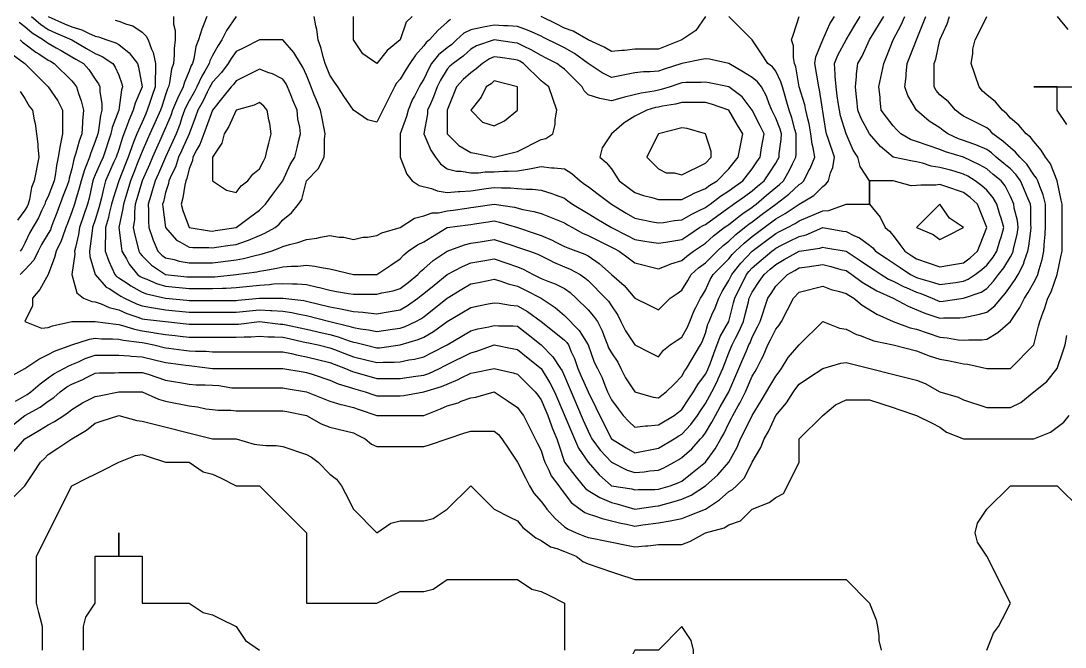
# Model space of a CAD drawing. Header units: inches. Extents: x 794995 to 811195, y 2485918 to 2508058.
# Drawn here: x 806900 to 808235, y 2502782 to 2503583 of the extents above; entities that cross this region are included whole.
import ezdxf

# ---------------------------------------------------------------- set-up
doc = ezdxf.new("R2010")
doc.units = ezdxf.units.IN
doc.header["$MEASUREMENT"] = 0
doc.layers.add('contour', color=7, linetype='Continuous')

msp = doc.modelspace()

# ---------------------------------------------------------------- linework, layer by layer
at = {"layer": 'contour'}
for points in [[(806886.1, 2503127.5), (806905.2, 2503138.4), (806923.2, 2503150.4), (806935.2, 2503156.4), (806943.2, 2503160.4), (806965.2, 2503168.4), (806987.7, 2503175.9), (806995.2, 2503176.9), (807003.2, 2503176.4), (807017.2, 2503176.4), (807025.2, 2503175.9), (807031.2, 2503174.4), (807051.4, 2503172.1), (807055.2, 2503171.4), (807057.8, 2503171), (807070.2, 2503168.4), (807085.2, 2503164.6), (807089.4, 2503164.1), (807108.5, 2503161.7), (807115.2, 2503160.9), (807123.2, 2503160.4), (807137.2, 2503160.4), (807145.2, 2503159.8), (807235.2, 2503159.8), (807246.1, 2503157.5), (807252.5, 2503155.7), (807265.2, 2503153.4), (807295.2, 2503145.9), (807300.6, 2503143.8), (807315.2, 2503138.4), (807322, 2503135.2), (807325.2, 2503134.1), (807345.2, 2503128.4), (807355.2, 2503125.5), (807385.2, 2503125.5), (807405.2, 2503128.4), (807415.2, 2503129.8), (807421.5, 2503132), (807435.2, 2503138.4), (807441.8, 2503141.7), (807445.2, 2503143.4), (807475.2, 2503158.4), (807483.2, 2503160.4), (807505.2, 2503168.4), (807530.2, 2503163.4), (807535.2, 2503162.4), (807548.5, 2503151.7), (807565.2, 2503138.4), (807576.6, 2503119.8), (807582.3, 2503108.4), (807586.2, 2503099.4), (807604.2, 2503057.4), (807608, 2503048.4), (807613.2, 2503036.4), (807625.2, 2503018.4), (807639.3, 2503002.5), (807655.2, 2502988.4), (807681.2, 2502984.4), (807685.2, 2502983.4), (807689.8, 2502983.7), (807710.5, 2502983.7), (807715.2, 2502984.1), (807730.2, 2502988.4), (807741.2, 2502992.4), (807745.2, 2502994.4), (807758.5, 2503005), (807775.2, 2503018.4), (807787.8, 2503035.7), (807795.2, 2503048.4), (807798.8, 2503054.7), (807805.2, 2503068.4), (807808.5, 2503075), (807810.2, 2503078.4), (807817.2, 2503090.4), (807819.4, 2503094.1), (807826.6, 2503108.4), (807829.2, 2503114.4), (807835.2, 2503128.4), (807838.9, 2503134.6), (807841.2, 2503138.4), (807847.2, 2503150.4), (807849.3, 2503154.2), (807855.2, 2503168.4), (807858.5, 2503175), (807865.2, 2503188.4), (807869.8, 2503193.7), (807872.7, 2503198.4), (807887.7, 2503228.4), (807895.2, 2503235.9), (807925.2, 2503243.4), (807936.1, 2503239.3), (807946.6, 2503236.9), (807955.2, 2503234.4), (807958.7, 2503231.9), (807965.2, 2503228.4), (807975.9, 2503219.1), (807994.4, 2503207.6), (808015.2, 2503198.4), (808037.2, 2503190.4), (808045.2, 2503188.4), (808075.2, 2503178.4), (808084.4, 2503177.6), (808098.5, 2503175), (808105.2, 2503174.4), (808111.8, 2503175), (808128.5, 2503175), (808135.2, 2503175.9), (808149, 2503184.5), (808165.2, 2503198.4), (808177.2, 2503216.4), (808183.2, 2503228.4), (808188.1, 2503235.4), (808195.2, 2503248.4), (808198.7, 2503254.8), (808200.2, 2503258.4), (808201.8, 2503265), (808205.7, 2503277.8), (808208, 2503288.4), (808209, 2503302.2), (808209.3, 2503304.2), (808210.2, 2503318.4), (808210.2, 2503348.4), (808207.2, 2503360.4), (808202.7, 2503370.9), (808200.2, 2503378.4), (808198.5, 2503381.7), (808195.2, 2503385.9), (808186.2, 2503399.4), (808177.2, 2503408.4), (808171.8, 2503415), (808165.2, 2503420.4), (808155.7, 2503428.9), (808142.7, 2503438.4), (808139.2, 2503442.4), (808135.2, 2503445.9), (808105.2, 2503460.9), (808100.9, 2503464.1), (808095.2, 2503468.4), (808086.1, 2503479.3), (808075.2, 2503488.4), (808070.5, 2503493.7), (808067.7, 2503498.4), (808067.7, 2503528.4), (808069.7, 2503533.8), (808075.2, 2503558.4), (808084.4, 2503579.1), (808087.2, 2503588.4)], [(806893.2, 2503096.4), (806905.2, 2503103.4), (806908.3, 2503105.2), (806912.7, 2503108.4), (806924.6, 2503118.9), (806935.2, 2503126.4), (806942.2, 2503131.3), (806955.2, 2503138.4), (806961.6, 2503141.9), (806965.2, 2503143.4), (806973.7, 2503146.9), (806982.5, 2503151), (806995.2, 2503155.5), (807025.2, 2503155.5), (807039, 2503154.5), (807041, 2503154.2), (807055.2, 2503153.4), (807085.2, 2503145.9), (807091.8, 2503145), (807110.9, 2503142.6), (807115.2, 2503142.1), (807118.7, 2503141.9), (807145.2, 2503138.4), (807235.2, 2503138.4), (807260.9, 2503134.1), (807265.2, 2503133.4), (807272.7, 2503130.9), (807295.2, 2503123.4), (807305.7, 2503118.9), (807318.5, 2503115), (807325.2, 2503112.6), (807340.2, 2503108.4), (807351.4, 2503104.6), (807355.2, 2503103.4), (807385.2, 2503103.4), (807389.8, 2503103.7), (807415.2, 2503108.4), (807438.1, 2503115.4), (807445.2, 2503118.4), (807459.3, 2503124.2), (807463.2, 2503126.4), (807475.2, 2503132.4), (807480.2, 2503133.4), (807505.2, 2503138.4), (807529.7, 2503132.9), (807535.2, 2503130.9), (807557.7, 2503108.4), (807560.9, 2503104.1), (807565.2, 2503098.4), (807571.2, 2503084.4), (807573.7, 2503078.4), (807578.5, 2503065), (807579.3, 2503062.5), (807585.2, 2503048.4), (807587.7, 2503040.9), (807595.2, 2503018.4), (807608.5, 2503001.7), (807619.2, 2502988.4), (807621.8, 2502985), (807625.2, 2502982.4), (807640.2, 2502973.4), (807655.2, 2502966.9), (807662.2, 2502965.4), (807685.2, 2502958.4), (807711.2, 2502962.4), (807715.2, 2502962.6), (807735.2, 2502968.4), (807745.2, 2502971.2), (807757.2, 2502976.4), (807775.2, 2502988.4), (807791, 2503002.5), (807805.2, 2503018.4), (807815.7, 2503037.8), (807820.2, 2503048.4), (807825.2, 2503058.4), (807835.2, 2503078.4), (807846.4, 2503097.1), (807853.2, 2503108.4), (807857.7, 2503115.9), (807865.2, 2503128.4), (807869.4, 2503134.1), (807872.7, 2503138.4), (807881.3, 2503152.2), (807895.2, 2503168.4), (807925.2, 2503198.4), (807946.6, 2503189.8), (807955.2, 2503188.4), (807968.5, 2503181.7), (807973.2, 2503180.4), (807990.6, 2503173.8), (808015.2, 2503168.4), (808045.2, 2503160.9), (808057.2, 2503156.4), (808061.3, 2503154.5), (808075.2, 2503150.4), (808085.2, 2503148.4), (808097.7, 2503145.9), (808105.2, 2503144.4), (808110.6, 2503143.8), (808135.2, 2503138.4), (808165.2, 2503138.4), (808195.2, 2503168.4), (808201.2, 2503192.4), (808202.7, 2503198.4), (808207.2, 2503210.4), (808209, 2503214.5), (808213.2, 2503228.4), (808217.2, 2503236.4), (808225.2, 2503258.4), (808230.2, 2503283.4), (808231.2, 2503288.4), (808231.2, 2503348.4), (808230.2, 2503353.4), (808225.2, 2503378.4), (808216.6, 2503399.8), (808210.2, 2503408.4), (808204.4, 2503417.6), (808195.2, 2503428.4), (808190.9, 2503434.1), (808185.2, 2503438.4), (808176.1, 2503449.3), (808165.2, 2503458.4), (808160.5, 2503463.7), (808155.2, 2503468.4), (808146.1, 2503479.3), (808135.2, 2503488.4), (808129.7, 2503492.9), (808125.2, 2503498.4), (808115.2, 2503528.4), (808117.2, 2503540.4), (808117.2, 2503546.4), (808120.2, 2503558.4), (808125.2, 2503568.4), (808135.2, 2503588.4)], [(806898, 2503581.2), (806905.2, 2503575.5), (806914.4, 2503567.6), (806929.2, 2503558.4), (806932.5, 2503555.8), (806935.2, 2503554.1), (806945.2, 2503548.4), (806951.5, 2503544.7), (806965.2, 2503536.9), (806970.6, 2503533.8), (806980.2, 2503528.4), (806987.2, 2503520.4), (806995.2, 2503508.4), (806999.2, 2503502.4), (807001.2, 2503498.4), (807001.2, 2503492.4), (807003.7, 2503476.9), (807003.7, 2503468.4), (807001.8, 2503461.7), (806999.4, 2503442.6), (806998.5, 2503438.4), (806995.2, 2503428.4), (806989.4, 2503414.1), (806987.7, 2503408.4), (806983.2, 2503396.4), (806981.3, 2503392.2), (806977.2, 2503378.4), (806974.8, 2503368.8), (806969.8, 2503353), (806968.5, 2503348.4), (806965.2, 2503338.4), (806959.7, 2503323.8), (806957.7, 2503318.4), (806953.2, 2503306.4), (806951.8, 2503301.7), (806945.2, 2503288.4), (806943.2, 2503280.4), (806935.2, 2503258.4), (806924.2, 2503239.3), (806915.2, 2503228.4), (806915.2, 2503218.4), (806905.2, 2503198.4), (806926.6, 2503189.8), (806935.2, 2503190.9), (806940.6, 2503192.9), (806965.2, 2503198.4), (806995.2, 2503198.4), (807021.6, 2503194.8), (807025.2, 2503194.6), (807030.2, 2503193.4), (807045.2, 2503188.4), (807055.2, 2503186.4), (807069.3, 2503184.2), (807070.9, 2503184.1), (807085.2, 2503181.7), (807097.2, 2503180.4), (807103.9, 2503179.6), (807115.2, 2503178.4), (807175.2, 2503178.4), (807185.7, 2503178.9), (807194.6, 2503178.9), (807205.2, 2503179.6), (807215.7, 2503178.9), (807224.6, 2503178.9), (807235.2, 2503178.4), (807243.3, 2503176.5), (807260.9, 2503172.6), (807265.2, 2503171.7), (807267.9, 2503171.1), (807280.2, 2503168.4), (807295.2, 2503164.6), (807301.2, 2503162.4), (807314.2, 2503157.5), (807325.2, 2503153.4), (807355.2, 2503145.9), (807363.2, 2503146.4), (807377.2, 2503146.4), (807385.2, 2503146.9), (807396.1, 2503149.3), (807403.2, 2503150.4), (807415.2, 2503153.4), (807425.2, 2503158.4), (807445.2, 2503168.4), (807463.9, 2503179.6), (807475.2, 2503186.4), (807484.4, 2503189.1), (807498.5, 2503191.7), (807505.2, 2503193.4), (807510.6, 2503192.9), (807529.7, 2503192.9), (807535.2, 2503192.4), (807548.5, 2503181.7), (807565.2, 2503168.4), (807580.2, 2503153.4), (807590.2, 2503138.4), (807592, 2503135.2), (807595.2, 2503128.4), (807601.2, 2503114.4), (807603.7, 2503108.4), (807616.6, 2503078.4), (807619.2, 2503072.4), (807625.2, 2503058.4), (807628.5, 2503051.7), (807630.2, 2503048.4), (807640.9, 2503034.1), (807655.2, 2503018.4), (807675.2, 2503008.4), (807685.2, 2503005.5), (807697.2, 2503006.4), (807704.2, 2503007.5), (807715.2, 2503008.4), (807722.2, 2503011.3), (807735.2, 2503018.4), (807741.4, 2503022.1), (807745.2, 2503024.4), (807757.8, 2503035.7), (807769.2, 2503048.4), (807772, 2503051.5), (807775.2, 2503055.9), (807783.7, 2503069.8), (807788, 2503078.4), (807794.2, 2503089.3), (807805.2, 2503108.4), (807814.2, 2503129.4), (807818, 2503138.4), (807823.2, 2503150.4), (807827.7, 2503160.9), (807830.9, 2503168.4), (807832.3, 2503171.2), (807835.2, 2503178.4), (807841.8, 2503191.7), (807845.2, 2503198.4), (807855.2, 2503228.4), (807859.2, 2503234.4), (807865.2, 2503243.4), (807880.2, 2503258.4), (807889.7, 2503263.8), (807895.2, 2503266.9), (807905.2, 2503268.4), (807925.2, 2503271.2), (807935.7, 2503268.9), (807948.5, 2503265), (807955.2, 2503263.4), (807958.2, 2503261.4), (807962.7, 2503258.4), (807975.7, 2503248.9), (807994.6, 2503237.8), (808015.2, 2503228.4), (808034.6, 2503217.8), (808055.7, 2503208.9), (808068.5, 2503205), (808075.2, 2503202.6), (808079.8, 2503203), (808100.5, 2503203), (808105.2, 2503203.4), (808111.8, 2503205), (808125.9, 2503207.6), (808135.2, 2503210.4), (808145.2, 2503218.4), (808153.2, 2503228.4), (808158.8, 2503234.7), (808165.2, 2503243.4), (808171.5, 2503252), (808175.2, 2503258.4), (808181.8, 2503271.7), (808183.2, 2503276.4), (808187.7, 2503288.4), (808188.8, 2503294.7), (808191.2, 2503314.4), (808191.8, 2503318.4), (808191.4, 2503322.1), (808191.4, 2503344.6), (808190.9, 2503348.4), (808187.7, 2503355.9), (808183.2, 2503366.4), (808178, 2503378.4), (808172.7, 2503385.9), (808165.2, 2503393.4), (808157, 2503400.2), (808147.2, 2503408.4), (808140.9, 2503414.1), (808135.2, 2503418.4), (808121, 2503424.2), (808118.5, 2503425), (808105.2, 2503429.8), (808098.8, 2503432), (808085.2, 2503438.4), (808079.4, 2503442.6), (808075.2, 2503445.9), (808061.3, 2503454.5), (808045.2, 2503468.4), (808034.2, 2503487.5), (808030.2, 2503498.4), (808031.8, 2503511.7), (808031.8, 2503515), (808033.2, 2503528.4), (808036.6, 2503536.9), (808045.2, 2503558.4), (808053.7, 2503579.8), (808057.2, 2503588.4)], [(806913.7, 2503588.4), (806925.2, 2503578.4), (806935.2, 2503571.7), (806944.4, 2503567.6), (806965.2, 2503558.4), (806984.2, 2503547.5), (806995.2, 2503541.2), (807004.2, 2503537.4), (807017.7, 2503528.4), (807020.5, 2503523.7), (807025.2, 2503513.4), (807029.2, 2503502.4), (807030.2, 2503498.4), (807028.9, 2503494.6), (807025.2, 2503468.4), (807017, 2503446.5), (807015.2, 2503438.4), (807005.2, 2503408.4), (807002.1, 2503401.4), (806995.2, 2503385.9), (806992.9, 2503380.7), (806992.2, 2503378.4), (806991.2, 2503374.4), (806987.3, 2503356.2), (806985.2, 2503348.4), (806975.2, 2503318.4), (806973.7, 2503309.8), (806969.8, 2503293), (806968.9, 2503288.4), (806969.2, 2503284.4), (806965.2, 2503258.4), (806971.8, 2503235), (806980.2, 2503228.4), (806990.9, 2503224.1), (806995.2, 2503223.4), (807002.7, 2503220.9), (807013.2, 2503216.4), (807025.2, 2503213.4), (807035.6, 2503208.8), (807049.7, 2503203.8), (807055.2, 2503201.7), (807058, 2503201.2), (807085.2, 2503198.4), (807115.2, 2503195), (807175.2, 2503195), (807178.3, 2503195.2), (807205.2, 2503198.4), (807232, 2503195.2), (807235.2, 2503195), (807239.4, 2503194.1), (807257, 2503190.2), (807265.2, 2503188.4), (807278, 2503185.5), (807281.5, 2503184.7), (807295.2, 2503181.7), (807305.6, 2503178.8), (807319.7, 2503173.8), (807325.2, 2503172.1), (807328.3, 2503171.5), (807340.2, 2503168.4), (807355.2, 2503164.6), (807358.7, 2503164.8), (807385.2, 2503168.4), (807408.1, 2503175.4), (807415.2, 2503178.4), (807427.8, 2503185.7), (807445.2, 2503198.4), (807463.9, 2503209.6), (807475.2, 2503216.4), (807485.2, 2503218.4), (807497.7, 2503220.9), (807505.2, 2503222.4), (807511.8, 2503221.7), (807525.9, 2503219.1), (807535.2, 2503218.4), (807547.8, 2503211), (807565.2, 2503198.4), (807581.8, 2503185), (807595.2, 2503174.4), (807598.2, 2503171.4), (807600.2, 2503168.4), (807603.7, 2503159.8), (807607.8, 2503151), (807612.3, 2503138.4), (807616.2, 2503129.4), (807625.2, 2503108.4), (807635.2, 2503088.4), (807645.2, 2503068.4), (807655.2, 2503048.4), (807673.9, 2503037.1), (807685.2, 2503030.4), (807715.2, 2503036.4), (807735.2, 2503048.4), (807741.4, 2503052.1), (807745.2, 2503054.4), (807756.6, 2503066.9), (807765.2, 2503078.4), (807769.2, 2503084.4), (807775.2, 2503093.4), (807780.6, 2503102.9), (807783.7, 2503108.4), (807790.9, 2503122.6), (807791.8, 2503125), (807797.7, 2503138.4), (807799.7, 2503143.8), (807805.2, 2503158.4), (807808.2, 2503165.4), (807809.4, 2503168.4), (807813.7, 2503176.9), (807818.2, 2503185.3), (807823.9, 2503198.4), (807826.2, 2503207.4), (807830.2, 2503223.4), (807831.4, 2503228.4), (807832.7, 2503230.9), (807835.2, 2503235.9), (807844.2, 2503249.4), (807850.2, 2503258.4), (807858.2, 2503265.3), (807865.2, 2503271.2), (807876.1, 2503277.5), (807895.2, 2503288.4), (807921.4, 2503292.1), (807925.2, 2503293.4), (807929.4, 2503292.6), (807955.2, 2503288.4), (807973.2, 2503276.4), (807985.2, 2503268.4), (807991.2, 2503264.4), (808000.2, 2503258.4), (808009.4, 2503252.6), (808015.2, 2503249.8), (808029.4, 2503242.6), (808031.8, 2503241.7), (808045.2, 2503235.9), (808050.9, 2503234.1), (808065.2, 2503228.4), (808072, 2503225.2), (808075.2, 2503224.1), (808079.2, 2503224.4), (808105.2, 2503228.4), (808127.7, 2503235.9), (808135.2, 2503240.4), (808143.7, 2503249.8), (808150.2, 2503258.4), (808156.6, 2503266.9), (808165.2, 2503280.9), (808167.9, 2503285.6), (808168.9, 2503288.4), (808169.8, 2503293), (808173.7, 2503309.8), (808175.2, 2503318.4), (808174.2, 2503327.4), (808170.2, 2503343.4), (808169.4, 2503348.4), (808168.2, 2503351.4), (808165.2, 2503358.4), (808158.5, 2503371.7), (808153.2, 2503378.4), (808143.3, 2503386.5), (808135.2, 2503393.4), (808125.7, 2503398.9), (808105.2, 2503408.4), (808082.2, 2503415.4), (808075.2, 2503418.4), (808045.2, 2503428.4), (808037.7, 2503430.9), (808025.2, 2503438.4), (808020.2, 2503443.4), (808015.2, 2503448.4), (808006.6, 2503459.8), (808000.2, 2503468.4), (807998.5, 2503481.7), (807998.5, 2503485), (807997.2, 2503498.4), (808003.2, 2503528.4), (808006.6, 2503536.9), (808015.2, 2503558.4), (808025.7, 2503577.8), (808030.2, 2503588.4)], [(806935.2, 2503588.4), (806955.9, 2503579.1), (806965.2, 2503575), (806978.2, 2503571.4), (806986.6, 2503566.9), (806995.2, 2503563.4), (806999.2, 2503562.4), (807010.2, 2503558.4), (807021.4, 2503554.6), (807025.2, 2503552.4), (807038.5, 2503541.7), (807049.2, 2503528.4), (807050.5, 2503523.7), (807055.2, 2503498.4), (807046.2, 2503477.4), (807043.9, 2503468.4), (807038.2, 2503455.3), (807036.1, 2503449.3), (807031.8, 2503438.4), (807030, 2503433.6), (807025.2, 2503418.4), (807021.8, 2503408.4), (807019.2, 2503402.4), (807013.6, 2503389.9), (807008.5, 2503378.4), (807005.6, 2503367.9), (807003.2, 2503356.4), (807001.2, 2503348.4), (807000, 2503343.6), (806995.2, 2503328.4), (806991.8, 2503318.4), (806991.2, 2503314.4), (806988.8, 2503294.7), (806987.7, 2503288.4), (806988.1, 2503281.3), (806995.2, 2503258.4), (807009.3, 2503242.5), (807013.2, 2503240.4), (807025.2, 2503232.6), (807027.8, 2503231), (807032.7, 2503228.4), (807048, 2503221.2), (807055.2, 2503218.4), (807067.2, 2503216.4), (807072.1, 2503215.3), (807085.2, 2503213.4), (807115.2, 2503210.4), (807175.2, 2503210.4), (807205.2, 2503213.4), (807219.4, 2503212.6), (807221, 2503212.5), (807235.2, 2503211.7), (807246.6, 2503209.8), (807255.9, 2503207.6), (807265.2, 2503205.9), (807295.2, 2503198.4), (807319.4, 2503192.6), (807325.2, 2503190.9), (807334.4, 2503189.1), (807344.6, 2503187.8), (807355.2, 2503185.5), (807375.2, 2503188.4), (807385.2, 2503189.8), (807391.5, 2503192), (807405.2, 2503198.4), (807411.6, 2503201.9), (807415.2, 2503204.4), (807428.5, 2503215), (807445.2, 2503228.4), (807463.9, 2503239.6), (807475.2, 2503246.4), (807485.2, 2503248.4), (807497.7, 2503250.9), (807505.2, 2503252.4), (807513.7, 2503249.8), (807523.2, 2503246.4), (807535.2, 2503243.4), (807545.2, 2503238.4), (807565.2, 2503228.4), (807583.2, 2503216.4), (807595.2, 2503205.9), (807613.9, 2503187.1), (807625.2, 2503168.4), (807633.2, 2503146.4), (807637.2, 2503138.4), (807643.2, 2503126.4), (807646.6, 2503116.9), (807650.2, 2503108.4), (807651.8, 2503105), (807655.2, 2503098.4), (807663.7, 2503086.9), (807670.2, 2503078.4), (807677.2, 2503070.4), (807685.2, 2503063.4), (807698.5, 2503065), (807701.8, 2503065), (807715.2, 2503066.4), (807735.2, 2503078.4), (807740.9, 2503082.6), (807745.2, 2503085.9), (807754.2, 2503099.4), (807760.2, 2503108.4), (807765.7, 2503117.8), (807775.2, 2503130.9), (807777.8, 2503135.8), (807778.9, 2503138.4), (807781.2, 2503144.4), (807786.1, 2503157.5), (807794.2, 2503179.3), (807805.2, 2503198.4), (807811.2, 2503222.4), (807812.7, 2503228.4), (807827.7, 2503258.4), (807831, 2503262.5), (807835.2, 2503266.9), (807846.7, 2503276.8), (807860.2, 2503288.4), (807863, 2503290.5), (807865.2, 2503292.1), (807872.7, 2503295.9), (807882.7, 2503300.9), (807895.2, 2503307.1), (807904.2, 2503309.4), (807925.2, 2503318.4), (807950.9, 2503314.1), (807955.2, 2503313.4), (807965.2, 2503308.4), (807972.3, 2503305.5), (807985.2, 2503295.9), (807989.2, 2503292.4), (807992.7, 2503288.4), (808006.2, 2503279.4), (808024.2, 2503267.4), (808037.7, 2503258.4), (808042.5, 2503255.8), (808045.2, 2503254.6), (808050.6, 2503252.9), (808065.7, 2503248.9), (808075.2, 2503245.5), (808095.2, 2503248.4), (808105.2, 2503249.8), (808111.2, 2503252.4), (808120.2, 2503258.4), (808128.8, 2503264.7), (808135.2, 2503270.4), (808143, 2503280.5), (808148, 2503288.4), (808151.8, 2503301.7), (808153.2, 2503306.4), (808156.6, 2503318.4), (808153.2, 2503330.4), (808151.8, 2503335), (808148, 2503348.4), (808143.3, 2503356.5), (808135.2, 2503366.4), (808128.8, 2503372), (808120.2, 2503378.4), (808110.9, 2503384.1), (808105.2, 2503386.9), (808093.2, 2503390.4), (808088.5, 2503391.7), (808075.2, 2503395.5), (808063.9, 2503397.1), (808052.7, 2503400.9), (808045.2, 2503402.4), (808040.2, 2503403.4), (808015.2, 2503408.4), (807999, 2503422.2), (807985.2, 2503438.4), (807974.6, 2503457.8), (807970.2, 2503468.4), (807969, 2503482.2), (807968.5, 2503485), (807967.2, 2503498.4), (807968.5, 2503511.7), (807968.5, 2503515), (807970.2, 2503528.4), (807975.9, 2503537.6), (807985.2, 2503558.4), (807996.4, 2503577.1), (808003.2, 2503588.4)], [(807020.5, 2503583.7), (807025.2, 2503582.4), (807035.2, 2503578.4), (807043.2, 2503576.4), (807055.2, 2503568.4), (807060.2, 2503563.4), (807062.7, 2503558.4), (807067.2, 2503546.4), (807069.3, 2503542.5), (807072.3, 2503528.4), (807072.3, 2503515.5), (807071.8, 2503511.7), (807071.8, 2503498.4), (807067.7, 2503485.9), (807065.2, 2503478.4), (807061.8, 2503468.4), (807059.8, 2503463.7), (807055.2, 2503453.4), (807050.4, 2503443.2), (807048.5, 2503438.4), (807044.2, 2503427.5), (807041.8, 2503421.7), (807037.2, 2503408.4), (807033.7, 2503399.8), (807025.2, 2503378.4), (807018, 2503355.6), (807016.2, 2503348.4), (807013.2, 2503336.4), (807012.1, 2503331.4), (807008.5, 2503318.4), (807008.5, 2503305), (807008, 2503301.2), (807008, 2503288.4), (807012.5, 2503275.7), (807016.6, 2503266.9), (807020.2, 2503258.4), (807022.5, 2503255.8), (807025.2, 2503254.1), (807037.2, 2503246.4), (807040.8, 2503244), (807055.2, 2503235.9), (807060.6, 2503233.8), (807085.2, 2503228.4), (807112.4, 2503225.6), (807115.2, 2503225.4), (807175.2, 2503225.4), (807177.9, 2503225.6), (807205.2, 2503228.4), (807235.2, 2503228.4), (807262, 2503225.2), (807265.2, 2503224.6), (807295.2, 2503217.1), (807309, 2503214.5), (807311, 2503214.2), (807325.2, 2503211.2), (807337.2, 2503210.4), (807344.2, 2503209.3), (807355.2, 2503208.4), (807367.2, 2503210.4), (807372.3, 2503211.2), (807385.2, 2503213.4), (807394.6, 2503218.9), (807407.7, 2503228.4), (807411.8, 2503231.7), (807415.2, 2503234.4), (807428.5, 2503245), (807445.2, 2503258.4), (807464.6, 2503268.9), (807475.2, 2503273.4), (807488, 2503275.5), (807493.2, 2503276.4), (807505.2, 2503278.4), (807535.2, 2503268.4), (807542.2, 2503265.4), (807555.2, 2503258.4), (807561.8, 2503255), (807565.2, 2503253.4), (807573.7, 2503249.8), (807583.2, 2503246.4), (807595.2, 2503240.4), (807602.2, 2503235.4), (807610.2, 2503228.4), (807625.2, 2503213.4), (807632.2, 2503205.4), (807637.2, 2503198.4), (807643.2, 2503186.4), (807646.6, 2503176.9), (807650.2, 2503168.4), (807651.6, 2503164.8), (807655.2, 2503158.4), (807663.2, 2503146.4), (807667.2, 2503138.4), (807673.2, 2503126.4), (807685.2, 2503108.4), (807708.5, 2503101.7), (807715.2, 2503100.9), (807719.4, 2503104.1), (807725.2, 2503108.4), (807735.2, 2503118.4), (807745.2, 2503128.4), (807748.7, 2503134.8), (807751.2, 2503138.4), (807769.2, 2503168.4), (807771.2, 2503172.4), (807775.2, 2503183.4), (807778.5, 2503195), (807780.2, 2503198.4), (807783.7, 2503206.9), (807787.8, 2503215.7), (807792.3, 2503228.4), (807796.6, 2503236.9), (807805.2, 2503250.9), (807807.7, 2503255.9), (807808.9, 2503258.4), (807820.7, 2503272.8), (807835.2, 2503288.4), (807852.3, 2503301.2), (807865.2, 2503310.9), (807870.2, 2503313.4), (807880.2, 2503318.4), (807889.9, 2503323.6), (807895.2, 2503326.9), (807925.2, 2503339.8), (807933.2, 2503340.4), (807955.2, 2503348.4), (807985.2, 2503348.4), (807985.2, 2503378.4), (807973.2, 2503396.4), (807970.2, 2503408.4), (807964.4, 2503417.6), (807955.2, 2503438.4), (807948.1, 2503461.3), (807946.6, 2503468.4), (807945.2, 2503478.4), (807943.9, 2503487.1), (807942.3, 2503498.4), (807941.3, 2503512.2), (807941.3, 2503514.5), (807940.2, 2503528.4), (807944.6, 2503538.9), (807955.2, 2503558.4), (807966.4, 2503577.1), (807973.2, 2503588.4)], [(807095.2, 2503588.4), (807095.2, 2503578.4), (807097.2, 2503570.4), (807097.2, 2503558.4), (807096.1, 2503547.5), (807096.1, 2503539.3), (807095.2, 2503528.4), (807092.7, 2503520.9), (807090.2, 2503503.4), (807088.9, 2503498.4), (807087.7, 2503495.9), (807085.2, 2503488.4), (807080.2, 2503473.4), (807078.5, 2503468.4), (807073.2, 2503456.4), (807071.3, 2503452.2), (807065.2, 2503438.4), (807062.1, 2503431.4), (807055.2, 2503415.9), (807052.9, 2503410.6), (807052.2, 2503408.4), (807050.2, 2503403.4), (807044.4, 2503389.1), (807040.2, 2503378.4), (807036.7, 2503366.8), (807033.7, 2503356.9), (807031.2, 2503348.4), (807030.6, 2503342.9), (807025.2, 2503318.4), (807028.7, 2503291.9), (807029.4, 2503288.4), (807035.2, 2503278.4), (807038.5, 2503271.7), (807049.2, 2503258.4), (807052.8, 2503256), (807055.2, 2503254.6), (807061.2, 2503252.4), (807073.6, 2503246.8), (807085.2, 2503243.4), (807115.2, 2503240.4), (807145.2, 2503240.4), (807157.8, 2503241), (807162.5, 2503241), (807175.2, 2503241.7), (807205.2, 2503245), (807217.8, 2503245.7), (807223.2, 2503246.4), (807235.2, 2503247.1), (807247.2, 2503246.4), (807253.2, 2503246.4), (807265.2, 2503245.5), (807279.3, 2503242.5), (807281.8, 2503241.7), (807295.2, 2503238.4), (807303.7, 2503236.9), (807319.2, 2503234.4), (807325.2, 2503233.4), (807355.2, 2503233.4), (807361.8, 2503235), (807375.9, 2503237.6), (807385.2, 2503240.4), (807395.2, 2503248.4), (807407.7, 2503258.4), (807411.2, 2503262.4), (807415.2, 2503265.9), (807427.2, 2503276.4), (807445.2, 2503288.4), (807467.2, 2503296.4), (807475.2, 2503298.4), (807487.2, 2503300.4), (807492.3, 2503301.2), (807505.2, 2503303.4), (807527.7, 2503295.9), (807535.2, 2503293.4), (807538.9, 2503292.1), (807550.2, 2503288.4), (807561.2, 2503284.4), (807565.2, 2503282.4), (807577.2, 2503276.4), (807581, 2503274.2), (807595.2, 2503268.4), (807602.2, 2503265.4), (807615.2, 2503258.4), (807621.2, 2503254.4), (807625.2, 2503250.9), (807647.7, 2503228.4), (807651.2, 2503224.4), (807655.2, 2503218.4), (807663.2, 2503206.4), (807667.2, 2503198.4), (807673.2, 2503186.4), (807685.2, 2503168.4), (807705.2, 2503158.4), (807715.2, 2503153.4), (807721.8, 2503161.7), (807730.2, 2503168.4), (807739.2, 2503174.4), (807745.2, 2503178.4), (807752.2, 2503191.3), (807755.2, 2503198.4), (807761, 2503212.5), (807763.2, 2503216.4), (807769.2, 2503228.4), (807771.4, 2503232.1), (807775.2, 2503238.4), (807781.5, 2503252), (807785.2, 2503258.4), (807795.2, 2503268.4), (807805.2, 2503278.4), (807809.6, 2503283.9), (807813.7, 2503288.4), (807824.8, 2503298.7), (807835.2, 2503307.1), (807850.2, 2503318.4), (807865.2, 2503329.6), (807877.2, 2503336.4), (807895.2, 2503348.4), (807913.9, 2503359.6), (807925.2, 2503370.9), (807929.4, 2503374.1), (807932.7, 2503378.4), (807935.2, 2503388.4), (807938, 2503395.5), (807940.2, 2503408.4), (807932.7, 2503430.9), (807930.2, 2503438.4), (807929.2, 2503442.4), (807921.2, 2503494.4), (807920.2, 2503498.4), (807915.2, 2503528.4), (807916.6, 2503536.9), (807925.2, 2503558.4), (807934.4, 2503579.1), (807940.2, 2503588.4)], [(807137.7, 2503588.4), (807133.2, 2503576.4), (807131.3, 2503572.2), (807127.2, 2503558.4), (807123.7, 2503549.8), (807121.2, 2503534.4), (807119.4, 2503528.4), (807117.9, 2503525.6), (807115.2, 2503518.4), (807109.2, 2503504.4), (807107.7, 2503498.4), (807100.2, 2503483.4), (807094.2, 2503468.4), (807091.8, 2503461.7), (807085.2, 2503445.9), (807081.8, 2503438.4), (807079.2, 2503432.4), (807073.6, 2503419.9), (807068.5, 2503408.4), (807064.4, 2503399.1), (807055.2, 2503378.4), (807048.2, 2503355.3), (807046.2, 2503348.4), (807045.2, 2503338.4), (807045.2, 2503328.4), (807043.9, 2503318.4), (807045.7, 2503308.9), (807049.7, 2503293.8), (807050.9, 2503288.4), (807052.4, 2503285.6), (807055.2, 2503282.4), (807067.2, 2503270.4), (807085.2, 2503258.4), (807112.4, 2503255.6), (807115.2, 2503255.4), (807145.2, 2503255.4), (807148, 2503255.5), (807175.2, 2503258.4), (807201.6, 2503261.9), (807205.2, 2503262.6), (807210.6, 2503263.8), (807227.2, 2503266.4), (807235.2, 2503268.4), (807246.1, 2503269.3), (807254.2, 2503269.3), (807265.2, 2503270.4), (807276.1, 2503269.3), (807286.6, 2503266.9), (807295.2, 2503265.9), (807325.2, 2503258.4), (807355.2, 2503258.4), (807373.2, 2503270.4), (807385.2, 2503278.4), (807389.8, 2503283.7), (807395.2, 2503288.4), (807407.2, 2503296.4), (807415.2, 2503300.4), (807426.4, 2503307.1), (807445.2, 2503318.4), (807471.4, 2503322.1), (807475.2, 2503322.6), (807480.2, 2503323.4), (807497.7, 2503325.9), (807505.2, 2503326.9), (807512.2, 2503325.4), (807535.2, 2503318.4), (807557.7, 2503310.9), (807565.2, 2503308.4), (807579.3, 2503302.5), (807583.2, 2503300.4), (807595.2, 2503294.4), (807599.2, 2503292.4), (807621.2, 2503284.4), (807625.2, 2503282.4), (807639.3, 2503272.5), (807655.2, 2503258.4), (807671.3, 2503244.5), (807685.2, 2503228.4), (807705.2, 2503218.4), (807715.2, 2503213.4), (807730.2, 2503228.4), (807739.2, 2503234.4), (807745.2, 2503238.4), (807752.7, 2503250.9), (807757.2, 2503258.4), (807766.6, 2503266.9), (807775.2, 2503273.4), (807790.2, 2503288.4), (807798, 2503295.6), (807805.2, 2503301.2), (807814, 2503309.5), (807825.2, 2503318.4), (807830.7, 2503322.8), (807835.2, 2503325.9), (807848, 2503335.5), (807865.2, 2503348.4), (807882.1, 2503361.4), (807895.2, 2503373.4), (807898.2, 2503375.4), (807901.2, 2503378.4), (807907.2, 2503390.4), (807909.3, 2503394.2), (807915.2, 2503408.4), (807913.2, 2503420.4), (807911.8, 2503425), (807910.2, 2503438.4), (807907.8, 2503451), (807906.1, 2503457.5), (807903.7, 2503468.4), (807902.2, 2503475.4), (807895.2, 2503498.4), (807890.9, 2503524.1), (807889.2, 2503528.4), (807887.7, 2503535.9), (807887.7, 2503550.9), (807885.2, 2503558.4), (807887.7, 2503565.9), (807895.2, 2503588.4)], [(807175.2, 2503588.4), (807163.2, 2503570.4), (807157.2, 2503558.4), (807152.2, 2503551.3), (807145.2, 2503538.4), (807141.8, 2503531.7), (807140.9, 2503528.4), (807135.2, 2503518.4), (807131.3, 2503512.2), (807125.2, 2503498.4), (807121.8, 2503491.7), (807115.2, 2503480.4), (807110.9, 2503472.6), (807109.2, 2503468.4), (807105.9, 2503459.1), (807103.2, 2503450.4), (807098.5, 2503438.4), (807094.4, 2503429.1), (807085.2, 2503408.4), (807075.9, 2503387.6), (807071.8, 2503378.4), (807068.2, 2503365.3), (807066.1, 2503359.3), (807062.7, 2503348.4), (807063.2, 2503340.4), (807063.2, 2503326.4), (807063.7, 2503318.4), (807068.5, 2503305), (807069.3, 2503302.5), (807075.2, 2503288.4), (807080.2, 2503283.4), (807085.2, 2503279.8), (807096.1, 2503277.5), (807102.5, 2503275.7), (807115.2, 2503273.4), (807145.2, 2503273.4), (807175.2, 2503277.1), (807184.6, 2503278.9), (807199.7, 2503282.9), (807205.2, 2503284.1), (807208.7, 2503284.8), (807220.2, 2503288.4), (807231.2, 2503292.4), (807235.2, 2503294.4), (807243.7, 2503296.9), (807254.2, 2503299.3), (807265.2, 2503303.4), (807278.5, 2503305), (807283.2, 2503306.4), (807295.2, 2503308.4), (807307.2, 2503306.4), (807313.2, 2503306.4), (807325.2, 2503303.4), (807337.2, 2503306.4), (807343.2, 2503306.4), (807355.2, 2503308.4), (807361.8, 2503311.7), (807385.2, 2503318.4), (807403.2, 2503330.4), (807415.2, 2503333.4), (807426.1, 2503337.5), (807434.2, 2503337.5), (807445.2, 2503339.8), (807452.7, 2503340.9), (807470.2, 2503343.4), (807475.2, 2503344.1), (807478.9, 2503344.6), (807505.2, 2503348.4), (807531.2, 2503344.4), (807541.8, 2503341.7), (807555.9, 2503339.1), (807565.2, 2503336.4), (807578, 2503331.2), (807595.2, 2503324.4), (807598.9, 2503322.1), (807605.2, 2503318.4), (807618.1, 2503311.3), (807625.2, 2503308.4), (807655.2, 2503293.4), (807658.5, 2503291.7), (807665.2, 2503288.4), (807676.6, 2503279.8), (807685.2, 2503273.4), (807715.2, 2503265.9), (807727.2, 2503270.4), (807731.3, 2503272.2), (807745.2, 2503276.4), (807751.5, 2503282), (807760.2, 2503288.4), (807769.2, 2503294.4), (807775.2, 2503298.4), (807785.6, 2503307.9), (807799.2, 2503318.4), (807802.7, 2503320.9), (807805.2, 2503322.6), (807819.6, 2503334), (807823.2, 2503336.4), (807835.2, 2503344.6), (807837.3, 2503346.2), (807840.2, 2503348.4), (807853.6, 2503359.9), (807865.2, 2503369.8), (807870, 2503373.6), (807875.2, 2503378.4), (807882.5, 2503391), (807886.6, 2503399.8), (807890.9, 2503408.4), (807891.2, 2503412.4), (807891.2, 2503434.4), (807891.4, 2503438.4), (807889.7, 2503443.8), (807885.7, 2503458.9), (807882.3, 2503468.4), (807878.5, 2503481.7), (807877.2, 2503486.4), (807873.7, 2503498.4), (807871.8, 2503505), (807865.2, 2503518.4), (807860.9, 2503524.1), (807855.2, 2503528.4), (807847.2, 2503540.4), (807835.2, 2503558.4), (807805.2, 2503588.4)], [(807449.2, 2503584.4), (807445.2, 2503580.9), (807433.2, 2503570.4), (807422.7, 2503558.4), (807418.5, 2503555), (807415.2, 2503550.9), (807404.6, 2503538.9), (807397.2, 2503528.4), (807392.7, 2503520.9), (807385.2, 2503508.4), (807380.5, 2503503), (807377.7, 2503498.4), (807362.7, 2503468.4), (807360.2, 2503463.4), (807355.2, 2503453.4), (807343.2, 2503456.4), (807325.2, 2503468.4), (807313.2, 2503486.4), (807305.2, 2503498.4), (807301.2, 2503504.4), (807295.2, 2503513.4), (807290.9, 2503524.1), (807289.2, 2503528.4), (807286.6, 2503536.9), (807284.2, 2503547.5), (807280.2, 2503558.4), (807278.5, 2503571.7), (807277.2, 2503576.4), (807275.2, 2503588.4)], [(807400.2, 2503588.4), (807392.7, 2503580.9), (807385.2, 2503558.4), (807368.5, 2503545), (807355.2, 2503528.4), (807337.2, 2503540.4), (807325.2, 2503558.4), (807325.2, 2503588.4)], [(807775.2, 2503588.4), (807763.2, 2503570.4), (807745.2, 2503558.4), (807723.7, 2503549.8), (807715.2, 2503546.4), (807685.2, 2503546.4), (807671.8, 2503545), (807668.5, 2503545), (807655.2, 2503543.4), (807645.9, 2503549.1), (807625.2, 2503558.4), (807606.4, 2503569.6), (807595.2, 2503573.4), (807585.2, 2503578.4), (807565.2, 2503588.4)], [(808225.2, 2503588.4), (808238.5, 2503571.7)], [(806899.2, 2503558.4), (806902.3, 2503555.5), (806905.2, 2503553.4), (806919.4, 2503542.6), (806923.2, 2503540.4), (806935.2, 2503532.6), (806937.9, 2503531.1), (806942.7, 2503528.4), (806965.2, 2503505.9), (806968.7, 2503501.9), (806971.2, 2503498.4), (806973.7, 2503489.8), (806977.2, 2503480.4), (806980.2, 2503468.4), (806979, 2503454.5), (806979, 2503452.2), (806978, 2503438.4), (806974.6, 2503428.9), (806970.6, 2503413.8), (806968.9, 2503408.4), (806967.9, 2503405.6), (806965.2, 2503393.4), (806962, 2503381.5), (806961.4, 2503378.4), (806959.2, 2503372.4), (806954.2, 2503359.3), (806946.1, 2503337.5), (806941.2, 2503324.4), (806938.9, 2503318.4), (806937.9, 2503315.6), (806935.2, 2503310.9), (806926.6, 2503296.9), (806922.3, 2503288.4), (806916.6, 2503276.9), (806905.2, 2503264.4), (806902.2, 2503261.4), (806899.2, 2503258.4)], [(806887.8, 2503541), (806905.2, 2503528.4), (806935.2, 2503498.4), (806947.2, 2503480.4), (806953.2, 2503468.4), (806953.2, 2503438.4), (806950.2, 2503423.4), (806948, 2503408.4), (806945.7, 2503397.8), (806944.4, 2503387.6), (806942.7, 2503378.4), (806940.6, 2503372.9), (806935.2, 2503358.4), (806931.8, 2503351.7), (806930.9, 2503348.4), (806926.6, 2503339.8), (806922.5, 2503331), (806911.5, 2503312), (806905.2, 2503298.4), (806901.6, 2503291.9), (806899.2, 2503288.4)], [(806899.2, 2503492.4), (806905.2, 2503483.4), (806910.6, 2503473.8), (806915.2, 2503468.4), (806917.2, 2503456.4), (806918.5, 2503451.7), (806921.8, 2503425), (806921.8, 2503421.7), (806923.2, 2503408.4), (806917.2, 2503378.4), (806913.7, 2503369.8), (806911.2, 2503354.4), (806909.4, 2503348.4), (806908, 2503345.5), (806905.2, 2503340.9), (806895.7, 2503327.8)], [(808237.2, 2503450.4), (808225.2, 2503468.4), (808225.2, 2503498.4), (808195.2, 2503498.4), (808255.2, 2503498.4)], [(806888.5, 2503065), (806905.2, 2503078.4), (806924.6, 2503088.9), (806935.2, 2503096.4), (806942.2, 2503101.3), (806950.2, 2503108.4), (806958.8, 2503114.7), (806965.2, 2503118.4), (806979.3, 2503124.2), (806983.2, 2503126.4), (806995.2, 2503132.4), (807000.6, 2503132.9), (807019.7, 2503132.9), (807025.2, 2503133.4), (807055.2, 2503133.4), (807062.7, 2503130.9), (807085.2, 2503123.4), (807098, 2503121.2), (807103.2, 2503120.4), (807115.2, 2503118.4), (807124.4, 2503117.6), (807135.9, 2503117.6), (807145.2, 2503116.9), (807153.2, 2503116.4), (807169.7, 2503113.8), (807175.2, 2503113.4), (807235.2, 2503113.4), (807239.4, 2503112.6), (807265.2, 2503108.4), (807286.6, 2503099.8), (807295.2, 2503096.4), (807309, 2503092.2), (807311.8, 2503091.7), (807325.2, 2503088.4), (807332.7, 2503085.9), (807355.2, 2503078.4), (807415.2, 2503078.4), (807436.6, 2503086.9), (807445.2, 2503090.4), (807459, 2503094.5), (807463.2, 2503096.4), (807475.2, 2503100.9), (807481.8, 2503101.7), (807505.2, 2503108.4), (807523.2, 2503096.4), (807535.2, 2503088.4), (807539.4, 2503082.6), (807542.7, 2503078.4), (807557.7, 2503048.4), (807560.2, 2503043.4), (807565.2, 2503033.4), (807568.9, 2503022.1), (807570.2, 2503018.4), (807575.2, 2503008.4), (807578, 2503001.2), (807587.7, 2502988.4), (807590.9, 2502984.1), (807595.2, 2502978.4), (807603.7, 2502966.9), (807615.2, 2502958.4), (807621.2, 2502954.4), (807625.2, 2502952.4), (807633.7, 2502949.8), (807643.2, 2502946.4), (807667.2, 2502940.4), (807674.2, 2502939.3), (807685.2, 2502936.9), (807695.2, 2502938.4), (807715.2, 2502941.2), (807730.2, 2502943.4), (807745.2, 2502946.4), (807753.7, 2502949.8), (807775.2, 2502958.4), (807793.2, 2502970.4), (807805.2, 2502980.9), (807809.8, 2502983.7), (807815.2, 2502988.4), (807825.2, 2502998.4), (807835.2, 2503018.4), (807846.1, 2503037.5), (807850.2, 2503048.4), (807855.9, 2503057.6), (807865.2, 2503078.4), (807879, 2503094.5), (807887.7, 2503108.4), (807890.9, 2503112.6), (807895.2, 2503118.4), (807907.2, 2503126.4), (807925.2, 2503138.4), (807948.5, 2503145), (807955.2, 2503145.9), (808045.2, 2503123.4), (808056.1, 2503119.3), (808075.2, 2503108.4), (808098.5, 2503101.7), (808105.2, 2503098.4), (808135.2, 2503088.4), (808165.2, 2503088.4), (808178.5, 2503095), (808195.2, 2503108.4), (808211.8, 2503121.7), (808225.2, 2503138.4), (808232.7, 2503160.9), (808235.2, 2503168.4), (808237.2, 2503180.4)], [(806891.3, 2503032.2), (806905.2, 2503048.4), (806923.9, 2503059.6), (806935.2, 2503066.4), (806943.2, 2503070.4), (806955.2, 2503078.4), (806961.2, 2503082.4), (806965.2, 2503085.9), (806979, 2503094.5), (806983.2, 2503096.4), (806995.2, 2503102.4), (807000.2, 2503103.4), (807025.2, 2503108.4), (807055.2, 2503108.4), (807075.9, 2503099.1), (807085.2, 2503096.4), (807115.2, 2503090.4), (807126.1, 2503089.3), (807136.6, 2503086.9), (807145.2, 2503085.9), (807151.8, 2503085), (807168.5, 2503085), (807175.2, 2503084.4), (807235.2, 2503084.4), (807240.2, 2503083.4), (807265.2, 2503078.4), (807284.2, 2503067.5), (807295.2, 2503063.4), (807325.2, 2503055.9), (807330.2, 2503053.4), (807340.2, 2503048.4), (807348.5, 2503041.7), (807355.2, 2503038.4), (807415.2, 2503038.4), (807422.7, 2503040.9), (807445.2, 2503048.4), (807467.7, 2503055.9), (807475.2, 2503058.4), (807505.2, 2503058.4), (807510.6, 2503053.8), (807515.2, 2503048.4), (807523.2, 2503036.4), (807535.2, 2503018.4), (807545.2, 2502998.4), (807550.2, 2502988.4), (807555.9, 2502979.1), (807565.2, 2502968.4), (807569.4, 2502962.6), (807572.7, 2502958.4), (807583.2, 2502946.4), (807595.2, 2502935.9), (807599.8, 2502933), (807610.2, 2502928.4), (807620.9, 2502924.1), (807625.2, 2502922.4), (807632.7, 2502920.9), (807645.2, 2502918.4), (807685.2, 2502910.4), (807698.5, 2502911.7), (807701.8, 2502911.7), (807715.2, 2502913.4), (807745.2, 2502913.4), (807756.1, 2502917.5), (807775.2, 2502928.4), (807799.2, 2502934.4), (807805.2, 2502938.4), (807820.2, 2502943.4), (807835.2, 2502958.4), (807856.6, 2502966.9), (807865.2, 2502973.4), (807875.2, 2502978.4), (807885.2, 2502998.4), (807895.2, 2503018.4), (807895.2, 2503048.4), (807925.2, 2503078.4), (807941.8, 2503091.7), (807955.2, 2503098.4), (807985.2, 2503098.4), (808015.2, 2503088.4), (808022.7, 2503085.9), (808045.2, 2503078.4), (808065.2, 2503068.4), (808075.2, 2503063.4), (808083.7, 2503056.9), (808105.2, 2503048.4), (808195.2, 2503048.4), (808216.6, 2503056.9), (808225.2, 2503063.4), (808233.7, 2503069.8), (808240.2, 2503078.4)], [(806875.2, 2502958.4), (806905.2, 2502988.4), (806917.2, 2503006.4), (806925.2, 2503018.4), (806930.2, 2503023.4), (806935.2, 2503028.4), (806947.2, 2503036.4), (806965.2, 2503048.4), (806984.2, 2503059.3), (806995.2, 2503068.4), (807002.7, 2503070.9), (807025.2, 2503078.4), (807048.5, 2503071.7), (807055.2, 2503070.9), (807145.2, 2503048.4), (807175.2, 2503048.4), (807198.5, 2503041.7), (807205.2, 2503040.9), (807213.7, 2503039.8), (807226.6, 2503039.8), (807235.2, 2503038.4), (807265.2, 2503028.4), (807271.8, 2503025), (807280.2, 2503018.4), (807295.2, 2503003.4), (807303.7, 2502996.9), (807310.2, 2502988.4), (807315.2, 2502978.4), (807325.2, 2502958.4), (807355.2, 2502928.4), (807373.2, 2502940.4), (807385.2, 2502943.4), (807415.2, 2502943.4), (807427.2, 2502946.4), (807445.2, 2502958.4), (807475.2, 2502988.4), (807505.2, 2502958.4), (807525.2, 2502948.4), (807535.2, 2502943.4), (807541.8, 2502935), (807558.5, 2502921.7), (807565.2, 2502918.4), (807577.2, 2502910.4), (807585.2, 2502908.4), (807595.2, 2502904.4), (807599.4, 2502902.6), (807610.2, 2502898.4), (807618.5, 2502891.7), (807625.2, 2502888.4), (807655.2, 2502878.4), (807662.7, 2502875.9), (807685.2, 2502868.4), (807955.2, 2502868.4), (807985.2, 2502838.4), (807993.7, 2502816.9), (807995.2, 2502808.4), (807997.2, 2502796.4), (807997.2, 2502790.4), (808000.2, 2502778.4)], [(806927.7, 2502778.4), (806927.7, 2502808.4), (806925.2, 2502818.4), (806923.2, 2502826.4), (806920.2, 2502838.4), (806920.2, 2502898.4), (806925.2, 2502908.4), (806935.2, 2502928.4), (806945.2, 2502948.4), (806955.2, 2502968.4), (806965.2, 2502988.4), (806985.2, 2502998.4), (806995.2, 2503003.4), (807005.2, 2503008.4), (807025.2, 2503018.4), (807046.6, 2503026.9), (807055.2, 2503028.4), (807062.7, 2503025.9), (807085.2, 2503018.4), (807115.2, 2503018.4), (807133.2, 2503006.4), (807145.2, 2503003.4), (807155.2, 2502998.4), (807175.2, 2502988.4), (807205.2, 2502988.4), (807265.2, 2502928.4), (807265.2, 2502838.4), (807355.2, 2502838.4), (807375.2, 2502848.4), (807385.2, 2502853.4), (807415.2, 2502853.4), (807427.2, 2502856.4), (807445.2, 2502868.4), (807535.2, 2502868.4), (807553.2, 2502856.4), (807565.2, 2502853.4), (807575.2, 2502848.4), (807595.2, 2502838.4), (807595.2, 2502778.4)], [(808135.2, 2502778.4), (808143.7, 2502799.8), (808150.2, 2502808.4), (808155.2, 2502818.4), (808165.2, 2502838.4), (808155.2, 2502858.4), (808145.2, 2502878.4), (808135.2, 2502898.4), (808123.2, 2502916.4), (808120.2, 2502928.4), (808123.2, 2502940.4), (808135.2, 2502958.4), (808165.2, 2502988.4), (808225.2, 2502988.4), (808255.2, 2502958.4)], [(806980.2, 2502778.4), (806980.2, 2502808.4), (806983.2, 2502820.4), (806995.2, 2502838.4), (806995.2, 2502898.4), (807025.2, 2502898.4), (807025.2, 2502928.4), (807025.2, 2502898.4), (807055.2, 2502898.4), (807055.2, 2502838.4), (807115.2, 2502838.4), (807133.2, 2502826.4), (807145.2, 2502823.4), (807155.2, 2502818.4), (807175.2, 2502808.4), (807187.2, 2502790.4), (807205.2, 2502778.4)]]:
    msp.add_lwpolyline(points, dxfattribs=at)
for points in [[(807745.2, 2503303.4), (807754.2, 2503309.4), (807767.7, 2503318.4), (807772.3, 2503321.2), (807775.2, 2503322.6), (807805.2, 2503344.1), (807807.6, 2503346), (807811.2, 2503348.4), (807825.2, 2503358.4), (807835.2, 2503365.5), (807842.1, 2503371.4), (807850.2, 2503378.4), (807856.2, 2503387.4), (807865.2, 2503400.9), (807868, 2503405.5), (807869.4, 2503408.4), (807869.8, 2503413), (807872.2, 2503431.3), (807872.7, 2503438.4), (807870.9, 2503444.1), (807865.2, 2503458.4), (807861.8, 2503465), (807860.2, 2503468.4), (807856.6, 2503476.9), (807853.2, 2503486.4), (807847.2, 2503498.4), (807841.8, 2503505), (807835.2, 2503510.4), (807823.9, 2503517.1), (807805.2, 2503528.4), (807780.6, 2503533.8), (807775.2, 2503534.4), (807770.2, 2503533.4), (807745.2, 2503528.4), (807722.7, 2503520.9), (807715.2, 2503518.4), (807704.2, 2503517.5), (807696.1, 2503517.5), (807685.2, 2503516.4), (807655.2, 2503510.4), (807643.2, 2503516.4), (807625.2, 2503528.4), (807607.8, 2503541), (807595.2, 2503548.4), (807588.5, 2503551.7), (807568.5, 2503561.7), (807565.2, 2503563.4), (807556.6, 2503566.9), (807547.8, 2503571), (807535.2, 2503575.5), (807523.2, 2503576.4), (807517.2, 2503576.4), (807505.2, 2503577.1), (807491.3, 2503574.5), (807489.3, 2503574.2), (807475.2, 2503571.2), (807466.6, 2503566.9), (807457.2, 2503558.4), (807450.9, 2503552.6), (807445.2, 2503548.4), (807434.2, 2503539.3), (807425.2, 2503528.4), (807421.5, 2503522), (807415.2, 2503508.4), (807411.4, 2503502.1), (807409.2, 2503498.4), (807403.2, 2503486.4), (807401, 2503482.5), (807395.2, 2503468.4), (807393.2, 2503460.4), (807385.2, 2503438.4), (807385.2, 2503408.4), (807393.7, 2503386.9), (807400.2, 2503378.4), (807409.2, 2503372.4), (807425.2, 2503368.4), (807432.3, 2503365.5), (807445.2, 2503363.4), (807459, 2503364.5), (807461.3, 2503364.5), (807475.2, 2503365.5), (807495.2, 2503368.4), (807505.2, 2503369.8), (807514.4, 2503369.1), (807525.9, 2503369.1), (807535.2, 2503368.4), (807546.1, 2503367.5), (807554.2, 2503367.5), (807565.2, 2503366.4), (807579, 2503362.2), (807583.2, 2503360.4), (807595.2, 2503355.9), (807599.4, 2503352.6), (807605.2, 2503348.4), (807625.2, 2503336.4), (807636.4, 2503329.6), (807655.2, 2503318.4), (807675.2, 2503308.4), (807685.2, 2503303.4), (807698, 2503301.2), (807703.2, 2503300.4), (807715.2, 2503298.4), (807727.2, 2503300.4), (807732.3, 2503301.2)], [(807205.2, 2503308.4), (807212.2, 2503311.3), (807225.2, 2503318.4), (807230.5, 2503323), (807235.2, 2503328.4), (807246.1, 2503337.5), (807255.2, 2503348.4), (807259.2, 2503354.4), (807265.2, 2503378.4), (807280.2, 2503393.4), (807287.7, 2503408.4), (807288.5, 2503415), (807288.5, 2503431.7), (807289.2, 2503438.4), (807285.2, 2503458.4), (807283.2, 2503468.4), (807278, 2503481.2), (807275.2, 2503488.4), (807269.4, 2503502.6), (807265.2, 2503513.4), (807260.5, 2503523.7), (807257.7, 2503528.4), (807249, 2503542.2), (807235.2, 2503558.4), (807205.2, 2503558.4), (807185.2, 2503548.4), (807175.2, 2503543.4), (807168.8, 2503534.7), (807165.2, 2503528.4), (807156.6, 2503516.9), (807145.2, 2503504.4), (807142.9, 2503500.7), (807141.8, 2503498.4), (807138.5, 2503491.7), (807133.2, 2503480.4), (807126.4, 2503468.4), (807123.3, 2503460.2), (807115.2, 2503438.4), (807105.9, 2503417.6), (807101.8, 2503408.4), (807097.7, 2503395.9), (807092.7, 2503385.9), (807089.4, 2503378.4), (807088.7, 2503374.8), (807085.2, 2503363.4), (807082.3, 2503351.2), (807081.4, 2503348.4), (807081.6, 2503344.8), (807085.2, 2503318.4), (807099, 2503302.2), (807103.2, 2503300.4), (807115.2, 2503293.4), (807119.8, 2503293), (807140.5, 2503293), (807145.2, 2503292.6), (807150.2, 2503293.4), (807167.7, 2503295.9), (807175.2, 2503296.9), (807188.5, 2503301.7), (807191, 2503302.5)], [(807775.2, 2503344.1), (807777.7, 2503345.9), (807781.2, 2503348.4), (807794.7, 2503358.8), (807805.2, 2503365.5), (807812.7, 2503370.9), (807823.2, 2503378.4), (807835.2, 2503393.4), (807841.2, 2503402.4), (807845.2, 2503408.4), (807847.2, 2503420.4), (807850.2, 2503438.4), (807845.2, 2503448.4), (807835.2, 2503468.4), (807822.3, 2503485.5), (807805.2, 2503498.4), (807780.2, 2503503.4), (807775.2, 2503504.4), (807769.7, 2503503.8), (807750.6, 2503503.8), (807745.2, 2503503.4), (807741.4, 2503502.1), (807730.2, 2503498.4), (807718.7, 2503494.8), (807715.2, 2503494.1), (807709.7, 2503492.9), (807693.2, 2503490.4), (807671.8, 2503485), (807669, 2503484.5), (807655.2, 2503480.4), (807640.2, 2503483.4), (807625.2, 2503488.4), (807620.2, 2503493.4), (807617.7, 2503498.4), (807595.2, 2503520.9), (807590.9, 2503524.1), (807585.2, 2503528.4), (807571.8, 2503535), (807565.2, 2503538.4), (807552.5, 2503545.7), (807543.7, 2503549.8), (807535.2, 2503554.1), (807531.4, 2503554.6), (807505.2, 2503558.4), (807482.7, 2503550.9), (807475.2, 2503546.4), (807465.7, 2503537.8), (807452.7, 2503528.4), (807448.7, 2503524.8), (807445.2, 2503520.9), (807436.6, 2503506.9), (807432.3, 2503498.4), (807427.8, 2503485.7), (807423.7, 2503476.9), (807420.2, 2503468.4), (807419.8, 2503463.7), (807415.2, 2503438.4), (807424.4, 2503417.6), (807430.2, 2503408.4), (807436.6, 2503399.8), (807445.2, 2503393.4), (807457.2, 2503390.4), (807463.2, 2503390.4), (807475.2, 2503388.4), (807485.2, 2503388.4), (807493.9, 2503389.6), (807505.2, 2503389.6), (807517.2, 2503390.4), (807523.2, 2503390.4), (807535.2, 2503391.2), (807550.2, 2503393.4), (807565.2, 2503396.4), (807578.5, 2503395), (807581.8, 2503395), (807595.2, 2503393.4), (807604.4, 2503387.6), (807615.2, 2503378.4), (807620.9, 2503374.1), (807625.2, 2503370.9), (807638, 2503361.2), (807655.2, 2503348.4), (807673.9, 2503337.1), (807685.2, 2503330.4), (807695.2, 2503328.4), (807707.7, 2503325.9), (807715.2, 2503324.4), (807721.8, 2503325), (807735.9, 2503327.6), (807745.2, 2503328.4), (807757.8, 2503335.7), (807766.6, 2503339.8)], [(807565.2, 2503430.9), (807571.2, 2503432.4), (807580.2, 2503438.4), (807583.2, 2503450.4), (807583.2, 2503456.4), (807585.2, 2503468.4), (807575.2, 2503498.4), (807569.4, 2503502.6), (807565.2, 2503505.9), (807542.7, 2503528.4), (807538, 2503531.2), (807535.2, 2503532.6), (807530.2, 2503533.4), (807512.7, 2503535.9), (807505.2, 2503536.9), (807499.2, 2503534.4), (807490.2, 2503528.4), (807482.2, 2503521.3), (807475.2, 2503516.4), (807465.7, 2503507.8), (807457.2, 2503498.4), (807453.7, 2503489.8), (807445.2, 2503468.4), (807445.2, 2503438.4), (807460.2, 2503423.4), (807475.2, 2503414.4), (807480.6, 2503413.8), (807505.2, 2503408.4), (807535.2, 2503415.9)], [(807145.2, 2503314.1), (807148.9, 2503314.6), (807175.2, 2503318.4), (807192.3, 2503331.2), (807205.2, 2503340.9), (807209.2, 2503344.4), (807212.7, 2503348.4), (807222.3, 2503361.2), (807235.2, 2503378.4), (807244.4, 2503399.1), (807250.2, 2503408.4), (807253.2, 2503420.4), (807255.2, 2503428.4), (807257.7, 2503438.4), (807256.6, 2503446.9), (807254.2, 2503457.5), (807253.2, 2503468.4), (807248, 2503481.2), (807245.2, 2503488.4), (807241.2, 2503498.4), (807239.2, 2503502.4), (807235.2, 2503508.4), (807221.8, 2503515), (807217.2, 2503516.4), (807205.2, 2503520.9), (807175.2, 2503505.9), (807172, 2503501.5), (807169.2, 2503498.4), (807158.5, 2503485), (807145.2, 2503468.4), (807137, 2503446.5), (807133.9, 2503438.4), (807128.8, 2503424.7), (807125.2, 2503418.4), (807120.2, 2503408.4), (807119.4, 2503404.1), (807115.2, 2503393.4), (807112.2, 2503381.4), (807110.9, 2503378.4), (807109.7, 2503372.9), (807107.2, 2503356.4), (807105.2, 2503348.4), (807107.2, 2503340.4), (807115.2, 2503318.4), (807141.2, 2503314.4)], [(807505.2, 2503448.4), (807518.5, 2503455), (807535.2, 2503468.4), (807535.2, 2503498.4), (807505.2, 2503505.9), (807501.2, 2503502.4), (807495.2, 2503498.4), (807488.5, 2503485), (807475.2, 2503468.4), (807490.2, 2503453.4)], [(807175.2, 2503363.4), (807181.8, 2503371.7), (807190.2, 2503378.4), (807196.6, 2503386.9), (807205.2, 2503393.4), (807210.2, 2503403.4), (807212.7, 2503408.4), (807215.2, 2503418.4), (807217.2, 2503426.4), (807220.2, 2503438.4), (807218.5, 2503451.7), (807217.2, 2503456.4), (807215.2, 2503468.4), (807210.6, 2503473.8), (807205.2, 2503478.4), (807198.5, 2503475), (807175.2, 2503468.4), (807165.9, 2503447.6), (807160.2, 2503438.4), (807157.2, 2503426.4), (807145.2, 2503408.4), (807145.2, 2503378.4), (807163.2, 2503366.4)], [(807775.2, 2503368.4), (807780.9, 2503372.6), (807790.2, 2503378.4), (807805.2, 2503393.4), (807817.2, 2503408.4), (807823.2, 2503438.4), (807816.4, 2503449.6), (807805.2, 2503468.4), (807783.2, 2503476.4), (807775.2, 2503478.4), (807745.2, 2503478.4), (807737.2, 2503476.4), (807720.6, 2503473.8), (807715.2, 2503472.6), (807711.6, 2503471.9), (807700.2, 2503468.4), (807690.2, 2503463.4), (807685.2, 2503460.9), (807671.3, 2503452.2), (807655.2, 2503438.4), (807643.2, 2503420.4), (807640.2, 2503408.4), (807648.5, 2503401.7), (807655.2, 2503393.4), (807661.2, 2503384.4), (807665.2, 2503378.4), (807676.6, 2503369.8), (807685.2, 2503363.4), (807696.1, 2503359.3), (807706.6, 2503356.9), (807715.2, 2503354.4), (807745.2, 2503354.4), (807757.2, 2503360.4), (807761, 2503362.5)], [(807775.2, 2503400.9), (807782.7, 2503408.4), (807782.7, 2503415.9), (807775.2, 2503438.4), (807751.8, 2503445), (807745.2, 2503445.9), (807715.2, 2503438.4), (807705.2, 2503418.4), (807700.2, 2503408.4), (807715.2, 2503393.4), (807725.2, 2503388.4), (807735.2, 2503388.4), (807745.2, 2503385.9)], [(808105.2, 2503273.4), (808113.7, 2503279.8), (808123.2, 2503288.4), (808126.6, 2503296.9), (808135.2, 2503318.4), (808126.6, 2503339.8), (808123.2, 2503348.4), (808113.7, 2503356.9), (808105.2, 2503363.4), (808082.7, 2503370.9), (808075.2, 2503373.4), (808069.7, 2503372.9), (808050.6, 2503372.9), (808045.2, 2503372.4), (808038.5, 2503371.7), (808015.2, 2503378.4), (807985.2, 2503378.4), (807985.2, 2503348.4), (807998.5, 2503331.7), (808005.2, 2503318.4), (808010.5, 2503313.7), (808015.2, 2503308.4), (808023.7, 2503296.9), (808030.2, 2503288.4), (808039.2, 2503282.4), (808045.2, 2503278.4), (808075.2, 2503268.4), (808087.2, 2503270.4), (808092.3, 2503271.2)], [(808075.2, 2503303.4), (808085.2, 2503308.4), (808105.2, 2503318.4), (808087.2, 2503330.4), (808075.2, 2503348.4), (808045.2, 2503318.4), (808066.6, 2503309.8)], [(807715.2, 2502688.4), (807745.2, 2502718.4), (807755.2, 2502738.4), (807760.2, 2502748.4), (807760.2, 2502778.4), (807757.2, 2502790.4), (807745.2, 2502808.4), (807715.2, 2502778.4), (807685.2, 2502778.4), (807675.2, 2502758.4), (807670.2, 2502748.4), (807670.2, 2502733.4), (807685.2, 2502718.4), (807685.2, 2502688.4)]]:
    msp.add_lwpolyline(points, close=True, dxfattribs=at)

doc.saveas('drawing.dxf')
